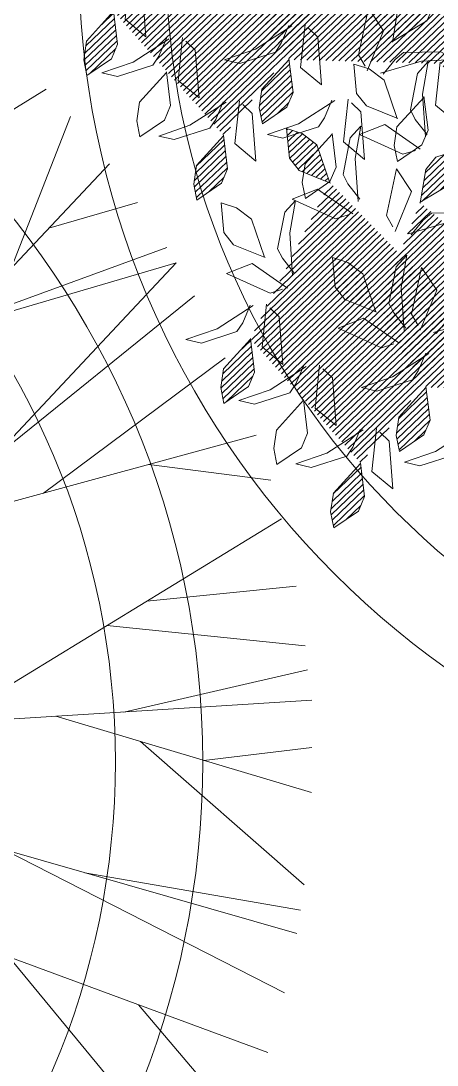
# Model space of a CAD drawing. Header units: millimetres. Extents: x 29001 to 40804, y -8833 to -5892.
# Drawn here: x 31327.15 to 31336.68, y -8633.73 to -8609.83 of the extents above; entities that cross this region are included whole.
import ezdxf

# ---------------------------------------------------------------- set-up
doc = ezdxf.new("R2010")
doc.units = ezdxf.units.MM
doc.layers.get('0').update_dxf_attribs({"lineweight": 0})
for name, color, linetype, lineweight in [('250', 250, 'Continuous', 0), ('xxx_Auto_Peyzaj_Genel', 64, 'Continuous', 0), ('xxx_Auto_Yardimci_Isaret Genel', 51, 'Continuous', 0)]:
    doc.layers.add(name, color=color, linetype=linetype, lineweight=lineweight)
pattern_1 = [(45, (-1654802.367715, 54993.529817), (-0.0105615167031, 0.0105615167031), [])]
pattern_2 = [(45, (-1654802.840952, 54994.59927), (-0.0105615167031, 0.0105615167031), [])]

# ---------------------------------------------------------------- blocks, each defined once
blk = doc.blocks.new('ADFDDS')
at = {"color": 253, "linetype": 'ByBlock', "true_color": 0xa4c99c}
for p, q in [((-40.394, 18.39), (-51.705, 30.439)), ((-19.093, 1.193), (-52.835, 28.434)), ((-43.604, 16.397), (-54.701, 24.653)), ((-35.044, 14.071), (-56.594, 19.927)), ((-37.739, 2.359), (-58.139, 14.826)), ((-49.913, 9.799), (-59.037, 10.706)), ((-47.475, 8.309), (-59.581, 7.08))]:
    blk.add_line(p, q, dxfattribs=at)
at = {"layer": 'xxx_Auto_Peyzaj_Genel', "color": 67, "linetype": 'Continuous', "lineweight": 0, "true_color": 0x67775a}
for p, q in [((-38.602, 37.859), (-43.765, 41.044)), ((-41.664, 30.154), (-45.262, 39.387)), ((-38.465, 26.76), (-47.632, 36.486)), ((-43.933, 32.561), (-49.341, 34.139)), ((-5.971, 14.927), (-51.142, 31.376)), ((-51.705, 30.439), (-35.79, 25.786)), ((-50.037, 18.145), (-57.484, 17.193)), ((-48.507, 3.032), (-59.738, 5.601)), ((0, 0), (-60, 3.75)), ((-44.369, 2.773), (-59.971, -1.872)), ((-30.071, 1.879), (-53.736, -26.692)), ((-53.397, 0.085), (-59.994, 0.867)), ((-49.535, 1.235), (-59.527, -7.517)), ((-34.476, -3.439), (-59.078, -10.476)), ((-41.199, -5.361), (-58.321, -14.096)), ((-46.134, -6.773), (-59.311, -9.065)), ((-41.495, -11.912), (-57.315, -17.747)), ((-49.406, -14.83), (-55.723, -22.246))]:
    blk.add_line(p, q, dxfattribs=at)
blk = doc.blocks.new('U1')
at = {"lineweight": 0}
h = blk.add_hatch(dxfattribs=at)
h.set_pattern_fill('ANSI31', color=63, scale=0.11949, style=0)
h.set_pattern_definition(pattern_2)
edge = h.paths.add_edge_path()
edge.add_line((-2359704.2303, 78420.6985), (-2359704.2144, 78420.8088))
edge.add_line((-2359704.2144, 78420.8088), (-2359704.1824, 78420.8496))
edge.add_line((-2359704.1824, 78420.8496), (-2359704.0901, 78420.8815))
edge.add_line((-2359704.0901, 78420.8815), (-2359704.0936, 78420.8283))
edge.add_line((-2359704.0936, 78420.8283), (-2359704.1185, 78420.7715))
edge.add_line((-2359704.1185, 78420.7715), (-2359704.2304, 78420.7005))
edge.add_line((-2359704.5112, 78420.918), (-2359704.4952, 78421.0282))
edge.add_line((-2359704.4952, 78421.0282), (-2359704.4633, 78421.069))
edge.add_line((-2359704.4633, 78421.069), (-2359704.371, 78421.101))
edge.add_line((-2359704.371, 78421.101), (-2359704.3745, 78421.0477))
edge.add_line((-2359704.3745, 78421.0477), (-2359704.3994, 78420.991))
edge.add_line((-2359704.3994, 78420.991), (-2359704.5112, 78420.92))
edge.add_line((-2359704.8976, 78421.3), (-2359705.0019, 78421.3393))
edge.add_line((-2359705.0019, 78421.3393), (-2359705.0348, 78421.3793))
edge.add_line((-2359705.0348, 78421.3793), (-2359705.0461, 78421.4764))
edge.add_line((-2359705.0461, 78421.4764), (-2359704.9949, 78421.4614))
edge.add_line((-2359704.9949, 78421.4614), (-2359704.9448, 78421.4249))
edge.add_line((-2359704.9448, 78421.4249), (-2359704.8996, 78421.3004))
edge.add_line((-2359705.1509, 78420.7831), (-2359705.1351, 78420.6729))
edge.add_line((-2359705.1351, 78420.6729), (-2359705.1542, 78420.6247))
edge.add_line((-2359705.1542, 78420.6247), (-2359705.2338, 78420.568))
edge.add_line((-2359705.2338, 78420.568), (-2359705.2454, 78420.6201))
edge.add_line((-2359705.2454, 78420.6201), (-2359705.2376, 78420.6816))
edge.add_line((-2359705.2376, 78420.6816), (-2359705.1503, 78420.7812))
edge.add_line((-2359704.7805, 78420.381), (-2359704.7647, 78420.2707))
edge.add_line((-2359704.7647, 78420.2707), (-2359704.7839, 78420.2226))
edge.add_line((-2359704.7839, 78420.2226), (-2359704.8634, 78420.1659))
edge.add_line((-2359704.8634, 78420.1659), (-2359704.875, 78420.218))
edge.add_line((-2359704.875, 78420.218), (-2359704.8672, 78420.2795))
edge.add_line((-2359704.8672, 78420.2795), (-2359704.7799, 78420.3791))
edge.add_line((-2359704.0101, 78421.3817), (-2359703.9942, 78421.492))
edge.add_line((-2359703.9942, 78421.492), (-2359703.9622, 78421.5328))
edge.add_line((-2359703.9622, 78421.5328), (-2359703.8699, 78421.5647))
edge.add_line((-2359703.8699, 78421.5647), (-2359703.8734, 78421.5115))
edge.add_line((-2359703.8734, 78421.5115), (-2359703.8983, 78421.4547))
edge.add_line((-2359703.8983, 78421.4547), (-2359704.0101, 78421.3837))
at = {"lineweight": 0, "true_color": 0x6c822b}
h = blk.add_hatch(dxfattribs=at)
h.set_pattern_fill('ANSI31', color=67, scale=0.11949, style=0)
h.set_pattern_definition(pattern_2)
edge = h.paths.add_edge_path()
edge.add_line((-2359704.6007, 78421.2411), (-2359704.5847, 78421.3513))
edge.add_line((-2359704.5847, 78421.3513), (-2359704.5528, 78421.3921))
edge.add_line((-2359704.5528, 78421.3921), (-2359704.4605, 78421.4241))
edge.add_line((-2359704.4605, 78421.4241), (-2359704.464, 78421.3708))
edge.add_line((-2359704.464, 78421.3708), (-2359704.4889, 78421.314))
edge.add_line((-2359704.4889, 78421.314), (-2359704.6007, 78421.243))
edge.add_line((-2359704.738, 78420.8788), (-2359704.8422, 78420.9181))
edge.add_line((-2359704.8422, 78420.9181), (-2359704.8752, 78420.9581))
edge.add_line((-2359704.8752, 78420.9581), (-2359704.8865, 78421.0551))
edge.add_line((-2359704.8865, 78421.0551), (-2359704.8353, 78421.0402))
edge.add_line((-2359704.8353, 78421.0402), (-2359704.7852, 78421.0037))
edge.add_line((-2359704.7852, 78421.0037), (-2359704.7399, 78420.8792))
edge.add_line((-2359704.5698, 78420.6363), (-2359704.554, 78420.5261))
edge.add_line((-2359704.554, 78420.5261), (-2359704.5731, 78420.4779))
edge.add_line((-2359704.5731, 78420.4779), (-2359704.6527, 78420.4212))
edge.add_line((-2359704.6527, 78420.4212), (-2359704.6643, 78420.4733))
edge.add_line((-2359704.6643, 78420.4733), (-2359704.6565, 78420.5348))
edge.add_line((-2359704.6565, 78420.5348), (-2359704.5692, 78420.6344))
edge.add_line((-2359703.8354, 78420.6299), (-2359703.8196, 78420.5197))
edge.add_line((-2359703.8196, 78420.5197), (-2359703.8388, 78420.4715))
edge.add_line((-2359703.8388, 78420.4715), (-2359703.9183, 78420.4148))
edge.add_line((-2359703.9183, 78420.4148), (-2359703.93, 78420.4669))
edge.add_line((-2359703.93, 78420.4669), (-2359703.9221, 78420.5284))
edge.add_line((-2359703.9221, 78420.5284), (-2359703.8348, 78420.628))
at = {"lineweight": 0}
h = blk.add_hatch(dxfattribs=at)
h.set_pattern_fill('ANSI31', color=63, scale=0.11949, style=0)
h.set_pattern_definition(pattern_1)
edge = h.paths.add_edge_path()
edge.add_line((-2359703.7571, 78419.6291), (-2359703.7411, 78419.7393))
edge.add_line((-2359703.7411, 78419.7393), (-2359703.7092, 78419.7801))
edge.add_line((-2359703.7092, 78419.7801), (-2359703.6169, 78419.8121))
edge.add_line((-2359703.6169, 78419.8121), (-2359703.6204, 78419.7588))
edge.add_line((-2359703.6204, 78419.7588), (-2359703.6453, 78419.702))
edge.add_line((-2359703.6453, 78419.702), (-2359703.7571, 78419.6311))
edge.add_line((-2359704.0379, 78419.8485), (-2359704.022, 78419.9588))
edge.add_line((-2359704.022, 78419.9588), (-2359703.9901, 78419.9996))
edge.add_line((-2359703.9901, 78419.9996), (-2359703.8977, 78420.0315))
edge.add_line((-2359703.8977, 78420.0315), (-2359703.9013, 78419.9783))
edge.add_line((-2359703.9013, 78419.9783), (-2359703.9261, 78419.9215))
edge.add_line((-2359703.9261, 78419.9215), (-2359704.038, 78419.8505))
edge.add_line((-2359704.4244, 78420.2306), (-2359704.5286, 78420.2699))
edge.add_line((-2359704.5286, 78420.2699), (-2359704.5616, 78420.3099))
edge.add_line((-2359704.5616, 78420.3099), (-2359704.5729, 78420.4069))
edge.add_line((-2359704.5729, 78420.4069), (-2359704.5217, 78420.392))
edge.add_line((-2359704.5217, 78420.392), (-2359704.4716, 78420.3555))
edge.add_line((-2359704.4716, 78420.3555), (-2359704.4263, 78420.231))
edge.add_line((-2359704.6776, 78419.7137), (-2359704.6618, 78419.6034))
edge.add_line((-2359704.6618, 78419.6034), (-2359704.681, 78419.5552))
edge.add_line((-2359704.681, 78419.5552), (-2359704.7606, 78419.4985))
edge.add_line((-2359704.7606, 78419.4985), (-2359704.7722, 78419.5506))
edge.add_line((-2359704.7722, 78419.5506), (-2359704.7643, 78419.6121))
edge.add_line((-2359704.7643, 78419.6121), (-2359704.6771, 78419.7118))
edge.add_line((-2359704.3073, 78419.3115), (-2359704.2915, 78419.2013))
edge.add_line((-2359704.2915, 78419.2013), (-2359704.3106, 78419.1531))
edge.add_line((-2359704.3106, 78419.1531), (-2359704.3902, 78419.0964))
edge.add_line((-2359704.3902, 78419.0964), (-2359704.4018, 78419.1485))
edge.add_line((-2359704.4018, 78419.1485), (-2359704.394, 78419.21))
edge.add_line((-2359704.394, 78419.21), (-2359704.3067, 78419.3097))
edge.add_line((-2359703.5369, 78420.3123), (-2359703.5209, 78420.4225))
edge.add_line((-2359703.5209, 78420.4225), (-2359703.489, 78420.4633))
edge.add_line((-2359703.489, 78420.4633), (-2359703.3966, 78420.4953))
edge.add_line((-2359703.3966, 78420.4953), (-2359703.4002, 78420.442))
edge.add_line((-2359703.4002, 78420.442), (-2359703.4251, 78420.3853))
edge.add_line((-2359703.4251, 78420.3853), (-2359703.5369, 78420.3143))
h = blk.add_hatch(dxfattribs=at)
h.set_pattern_fill('ANSI31', color=41, scale=0.11949, style=0)
h.set_pattern_definition(pattern_1)
edge = h.paths.add_edge_path()
edge.add_line((-2359704.1274, 78420.1716), (-2359704.1115, 78420.2819))
edge.add_line((-2359704.1115, 78420.2819), (-2359704.0795, 78420.3227))
edge.add_line((-2359704.0795, 78420.3227), (-2359703.9872, 78420.3546))
edge.add_line((-2359703.9872, 78420.3546), (-2359703.9908, 78420.3014))
edge.add_line((-2359703.9908, 78420.3014), (-2359704.0156, 78420.2446))
edge.add_line((-2359704.0156, 78420.2446), (-2359704.1275, 78420.1736))
edge.add_line((-2359704.2648, 78419.8093), (-2359704.369, 78419.8486))
edge.add_line((-2359704.369, 78419.8486), (-2359704.402, 78419.8886))
edge.add_line((-2359704.402, 78419.8886), (-2359704.4133, 78419.9857))
edge.add_line((-2359704.4133, 78419.9857), (-2359704.362, 78419.9707))
edge.add_line((-2359704.362, 78419.9707), (-2359704.3119, 78419.9342))
edge.add_line((-2359704.3119, 78419.9342), (-2359704.2667, 78419.8097))
edge.add_line((-2359704.0966, 78419.5669), (-2359704.0807, 78419.4566))
edge.add_line((-2359704.0807, 78419.4566), (-2359704.0999, 78419.4084))
edge.add_line((-2359704.0999, 78419.4084), (-2359704.1795, 78419.3517))
edge.add_line((-2359704.1795, 78419.3517), (-2359704.1911, 78419.4038))
edge.add_line((-2359704.1911, 78419.4038), (-2359704.1832, 78419.4653))
edge.add_line((-2359704.1832, 78419.4653), (-2359704.096, 78419.565))
edge.add_line((-2359703.3622, 78419.5605), (-2359703.3464, 78419.4502))
edge.add_line((-2359703.3464, 78419.4502), (-2359703.3655, 78419.402))
edge.add_line((-2359703.3655, 78419.402), (-2359703.4451, 78419.3454))
edge.add_line((-2359703.4451, 78419.3454), (-2359703.4567, 78419.3974))
edge.add_line((-2359703.4567, 78419.3974), (-2359703.4489, 78419.4589))
edge.add_line((-2359703.4489, 78419.4589), (-2359703.3616, 78419.5586))
at = {"color": 67, "lineweight": 0, "true_color": 0x6c822b}
for points in [[(-2359704.2303, 78420.6985), (-2359704.2144, 78420.8088), (-2359704.1824, 78420.8496), (-2359704.0901, 78420.8815), (-2359704.0936, 78420.8283), (-2359704.1185, 78420.7715), (-2359704.2304, 78420.7005)], [(-2359704.3187, 78420.6176), (-2359704.3408, 78420.6544), (-2359704.3113, 78420.8089), (-2359704.2598, 78420.7353), (-2359704.3113, 78420.6028)], [(-2359704.5725, 78420.7463), (-2359704.5959, 78420.6876), (-2359704.615, 78420.658), (-2359704.731, 78420.6183), (-2359704.7823, 78420.6291), (-2359704.6804, 78420.6665), (-2359704.563, 78420.7454)], [(-2359704.5079, 78420.7389), (-2359704.4763, 78420.7098), (-2359704.4609, 78420.5532), (-2359704.5311, 78420.6093), (-2359704.5191, 78420.751)], [(-2359704.2588, 78420.5923), (-2359704.2197, 78420.6419), (-2359704.1931, 78420.665), (-2359704.0706, 78420.6703), (-2359704.0244, 78420.6455), (-2359704.1327, 78420.6384), (-2359704.2676, 78420.5958)], [(-2359704.2073, 78420.4476), (-2359704.3115, 78420.4869), (-2359704.3445, 78420.5269), (-2359704.3558, 78420.6239), (-2359704.3046, 78420.609), (-2359704.2545, 78420.5725), (-2359704.2092, 78420.448)], [(-2359704.1096, 78420.3969), (-2359704.1497, 78420.4458), (-2359704.1665, 78420.4767), (-2359704.1454, 78420.5975), (-2359704.1112, 78420.6373), (-2359704.1275, 78420.53), (-2359704.115, 78420.389)], [(-2359704.0609, 78420.624), (-2359704.0293, 78420.595), (-2359704.0139, 78420.4383), (-2359704.0842, 78420.4944), (-2359704.0721, 78420.6361)], [(-2359704.1228, 78420.5214), (-2359704.107, 78420.4112), (-2359704.1261, 78420.363), (-2359704.2057, 78420.3063), (-2359704.2173, 78420.3584), (-2359704.2095, 78420.4199), (-2359704.1222, 78420.5195)], [(-2359704.7186, 78420.4836), (-2359704.687, 78420.4545), (-2359704.6717, 78420.2979), (-2359704.7419, 78420.354), (-2359704.7298, 78420.4957)], [(-2359704.4256, 78420.5038), (-2359704.4491, 78420.4451), (-2359704.4681, 78420.4154), (-2359704.5841, 78420.3757), (-2359704.6354, 78420.3866), (-2359704.5335, 78420.4239), (-2359704.4161, 78420.5029)], [(-2359704.361, 78420.4964), (-2359704.3294, 78420.4673), (-2359704.3141, 78420.3107), (-2359704.3843, 78420.3668), (-2359704.3722, 78420.5084)], [(-2359704.3267, 78420.1799), (-2359704.3669, 78420.2288), (-2359704.3837, 78420.2597), (-2359704.3625, 78420.3805), (-2359704.3283, 78420.4202), (-2359704.3447, 78420.313), (-2359704.3321, 78420.172)], [(-2359704.1473, 78420.3439), (-2359704.188, 78420.3302), (-2359704.3326, 78420.3923), (-2359704.2496, 78420.4268), (-2359704.1313, 78420.3479)], [(-2359704.4244, 78420.2306), (-2359704.5286, 78420.2699), (-2359704.5616, 78420.3099), (-2359704.5729, 78420.4069), (-2359704.5217, 78420.392), (-2359704.4716, 78420.3555), (-2359704.4263, 78420.231)], [(-2359704.4229, 78420.3938), (-2359704.4071, 78420.2835), (-2359704.4263, 78420.2353), (-2359704.5058, 78420.1786), (-2359704.5174, 78420.2307), (-2359704.5096, 78420.2922), (-2359704.4223, 78420.3919)], [(-2359704.1274, 78420.1716), (-2359704.1115, 78420.2819), (-2359704.0795, 78420.3227), (-2359703.9872, 78420.3546), (-2359703.9908, 78420.3014), (-2359704.0156, 78420.2446), (-2359704.1275, 78420.1736)], [(-2359704.2158, 78420.0907), (-2359704.2379, 78420.1275), (-2359704.2084, 78420.282), (-2359704.1569, 78420.2084), (-2359704.2084, 78420.0759)], [(-2359704.3644, 78420.1269), (-2359704.4051, 78420.1132), (-2359704.5497, 78420.1753), (-2359704.4667, 78420.2097), (-2359704.3484, 78420.1309)], [(-2359704.5375, 78419.931), (-2359704.5776, 78419.9798), (-2359704.5944, 78420.0108), (-2359704.5732, 78420.1316), (-2359704.539, 78420.1713), (-2359704.5554, 78420.064), (-2359704.5429, 78419.9231)], [(-2359704.1559, 78420.0653), (-2359704.1168, 78420.115), (-2359704.0902, 78420.1381), (-2359703.9677, 78420.1434), (-2359703.9215, 78420.1186), (-2359704.0298, 78420.1115), (-2359704.1648, 78420.0689)], [(-2359704.2648, 78419.8093), (-2359704.369, 78419.8486), (-2359704.402, 78419.8886), (-2359704.4133, 78419.9857), (-2359704.362, 78419.9707), (-2359704.3119, 78419.9342), (-2359704.2667, 78419.8097)], [(-2359704.1671, 78419.7586), (-2359704.2072, 78419.8075), (-2359704.224, 78419.8385), (-2359704.2028, 78419.9593), (-2359704.1686, 78419.999), (-2359704.185, 78419.8917), (-2359704.1725, 78419.7507)], [(-2359704.1263, 78419.7676), (-2359704.1484, 78419.8044), (-2359704.119, 78419.9589), (-2359704.0674, 78419.8853), (-2359704.119, 78419.7529)], [(-2359704.6157, 78419.8163), (-2359704.5841, 78419.7872), (-2359704.5688, 78419.6306), (-2359704.639, 78419.6867), (-2359704.6269, 78419.8283)], [(-2359704.0664, 78419.7423), (-2359704.0273, 78419.792), (-2359704.0007, 78419.815), (-2359703.8782, 78419.8203), (-2359703.832, 78419.7955), (-2359703.9403, 78419.7884), (-2359704.0753, 78419.7458)], [(-2359704.2047, 78419.7056), (-2359704.2454, 78419.6919), (-2359704.39, 78419.754), (-2359704.307, 78419.7885), (-2359704.1888, 78419.7096)], [(-2359704.0992, 78419.6768), (-2359704.1227, 78419.6182), (-2359704.1417, 78419.5885), (-2359704.2578, 78419.5488), (-2359704.3091, 78419.5597), (-2359704.2072, 78419.597), (-2359704.0897, 78419.6759)], [(-2359704.0966, 78419.5669), (-2359704.0807, 78419.4566), (-2359704.0999, 78419.4084), (-2359704.1795, 78419.3517), (-2359704.1911, 78419.4038), (-2359704.1832, 78419.4653), (-2359704.096, 78419.565)]]:
    blk.add_lwpolyline(points, dxfattribs=at)
at = {"color": 63, "lineweight": 0}
for points in [[(-2359705.1509, 78420.7831), (-2359705.1351, 78420.6729), (-2359705.1542, 78420.6247), (-2359705.2338, 78420.568), (-2359705.2454, 78420.6201), (-2359705.2376, 78420.6816), (-2359705.1503, 78420.7812)], [(-2359704.5698, 78420.6363), (-2359704.554, 78420.5261), (-2359704.5731, 78420.4779), (-2359704.6527, 78420.4212), (-2359704.6643, 78420.4733), (-2359704.6565, 78420.5348), (-2359704.5692, 78420.6344)], [(-2359704.4369, 78419.6184), (-2359704.4053, 78419.5893), (-2359704.39, 78419.4327), (-2359704.4602, 78419.4888), (-2359704.4481, 78419.6304)]]:
    blk.add_lwpolyline(points, dxfattribs=at)
at = {"layer": '250', "lineweight": 0}
for points in [[(-2359705.0889, 78420.8857), (-2359705.0574, 78420.8566), (-2359705.042, 78420.7), (-2359705.1122, 78420.7561), (-2359705.1002, 78420.8978)], [(-2359704.9748, 78420.6952), (-2359704.9982, 78420.6365), (-2359705.0173, 78420.6069), (-2359705.1333, 78420.5672), (-2359705.1846, 78420.578), (-2359705.0827, 78420.6154), (-2359704.9653, 78420.6943)], [(-2359704.9101, 78420.6879), (-2359704.8786, 78420.6588), (-2359704.8632, 78420.5022), (-2359704.9334, 78420.5583), (-2359704.9214, 78420.6999)], [(-2359704.9721, 78420.5852), (-2359704.9563, 78420.475), (-2359704.9754, 78420.4268), (-2359705.055, 78420.3701), (-2359705.0666, 78420.4222), (-2359705.0588, 78420.4837), (-2359704.9715, 78420.5834)], [(-2359704.7832, 78420.491), (-2359704.8067, 78420.4323), (-2359704.8257, 78420.4027), (-2359704.9417, 78420.363), (-2359704.993, 78420.3738), (-2359704.8911, 78420.4112), (-2359704.7737, 78420.4901)], [(-2359704.7805, 78420.381), (-2359704.7647, 78420.2707), (-2359704.7839, 78420.2226), (-2359704.8634, 78420.1659), (-2359704.875, 78420.218), (-2359704.8672, 78420.2795), (-2359704.7799, 78420.3791)], [(-2359704.6351, 78419.9817), (-2359704.7393, 78420.021), (-2359704.7723, 78420.061), (-2359704.7836, 78420.158), (-2359704.7324, 78420.1431), (-2359704.6823, 78420.1066), (-2359704.6371, 78419.982)], [(-2359704.5751, 78419.8779), (-2359704.6158, 78419.8643), (-2359704.7604, 78419.9263), (-2359704.6774, 78419.9608), (-2359704.5591, 78419.8819)], [(-2359704.6803, 78419.8237), (-2359704.7038, 78419.765), (-2359704.7228, 78419.7353), (-2359704.8389, 78419.6956), (-2359704.8902, 78419.7065), (-2359704.7883, 78419.7438), (-2359704.6708, 78419.8227)], [(-2359704.6776, 78419.7137), (-2359704.6618, 78419.6034), (-2359704.681, 78419.5552), (-2359704.7606, 78419.4985), (-2359704.7722, 78419.5506), (-2359704.7643, 78419.6121), (-2359704.6771, 78419.7118)], [(-2359704.5015, 78419.6258), (-2359704.525, 78419.5671), (-2359704.544, 78419.5374), (-2359704.6601, 78419.4978), (-2359704.7114, 78419.5086), (-2359704.6095, 78419.546), (-2359704.492, 78419.6249)], [(-2359704.4988, 78419.5158), (-2359704.483, 78419.4055), (-2359704.5022, 78419.3574), (-2359704.5818, 78419.3007), (-2359704.5934, 78419.3528), (-2359704.5855, 78419.4143), (-2359704.4983, 78419.5139)], [(-2359704.31, 78419.4215), (-2359704.3334, 78419.3628), (-2359704.3525, 78419.3332), (-2359704.4685, 78419.2935), (-2359704.5198, 78419.3043), (-2359704.4179, 78419.3417), (-2359704.3004, 78419.4206)], [(-2359704.2453, 78419.4142), (-2359704.2138, 78419.3851), (-2359704.1984, 78419.2285), (-2359704.2686, 78419.2845), (-2359704.2566, 78419.4262)], [(-2359703.9524, 78419.4343), (-2359703.9758, 78419.3756), (-2359703.9949, 78419.346), (-2359704.1109, 78419.3063), (-2359704.1622, 78419.3171), (-2359704.0603, 78419.3545), (-2359703.9429, 78419.4334)], [(-2359704.3073, 78419.3115), (-2359704.2915, 78419.2013), (-2359704.3106, 78419.1531), (-2359704.3902, 78419.0964), (-2359704.4018, 78419.1485), (-2359704.394, 78419.21), (-2359704.3067, 78419.3097)]]:
    blk.add_lwpolyline(points, dxfattribs=at)
blk = doc.blocks.new('MOBİLYALAR')
for centre, radius in [((2203.68, -2286.545), 20), ((2203.68, -2286.545), 18), ((2166.521, -2304.986), 20), ((2166.521, -2304.986), 18)]:
    blk.add_circle(centre, radius)
at = {"lineweight": 0, "extrusion": (-7.374e-13, 3.02e-14, -1), "xscale": -6.952506840120367, "yscale": 6.9525068401204, "zscale": 6.952506840120427, "rotation": 1.175259469639318}
blk.add_blockref('U1', (-16393416.561, -883890.08, 0), dxfattribs=at)
at = {"layer": 'xxx_Auto_Yardimci_Isaret Genel', "color": 253, "lineweight": 0, "true_color": 0xbeb4b1, "xscale": -0.375, "yscale": 0.375, "zscale": 0.375}
blk.add_blockref('ADFDDS', (2166.521, -2304.986), dxfattribs=at)

msp = doc.modelspace()

# ---------------------------------------------------------------- block references
at = {"color": 6}
msp.add_blockref('MOBİLYALAR', (29144.792, -6321.799), dxfattribs=at)

doc.saveas('drawing.dxf')
